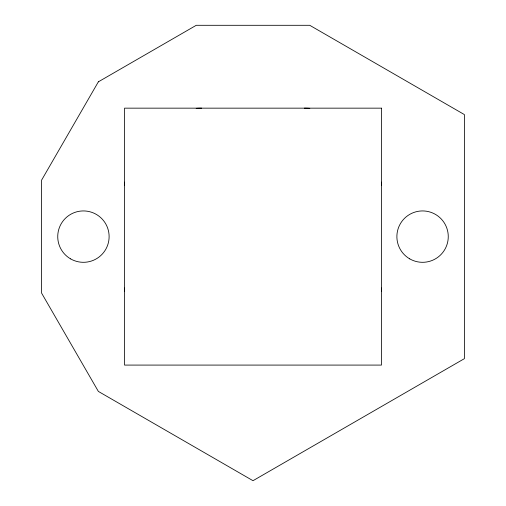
<?xml version="1.0" encoding="UTF-8"?>
<svg xmlns="http://www.w3.org/2000/svg" width="506" height="506" viewBox="0 0 506 506"><rect width="100%" height="100%" fill="white"/><g stroke="black" fill="none" stroke-linecap="round" stroke-linejoin="round"><path stroke-width="0.76" d="M381.461 288.009A77.076 77.076 0 0 1 381.397 291.108M124.539 185.234A77.076 77.076 0 0 1 124.602 182.135M196.189 108.347A77.076 77.076 0 0 1 201.616 108.157M304.384 108.157A77.076 77.076 0 0 1 309.811 108.347M381.397 182.135A77.076 77.076 0 0 1 381.461 185.234M124.602 291.108A77.076 77.076 0 0 1 124.539 288.009M98.36 81.827L41.618 180.098L41.618 293.145L98.36 391.416L253 480.7L464.382 358.659L464.382 114.584L309.742 25.3L196.258 25.3L98.36 81.827M381.461 108.157L124.539 108.157L124.539 365.085L381.461 365.085L381.461 108.157M70.581 258.87A25.692 25.692 0 0 0 109.119 236.618A25.692 25.692 0 0 0 70.581 214.373A25.692 25.692 0 0 0 70.581 258.87M409.727 258.87A25.692 25.692 0 0 0 448.265 236.618A25.692 25.692 0 0 0 409.727 214.373A25.692 25.692 0 0 0 409.727 258.87"/></g></svg>
